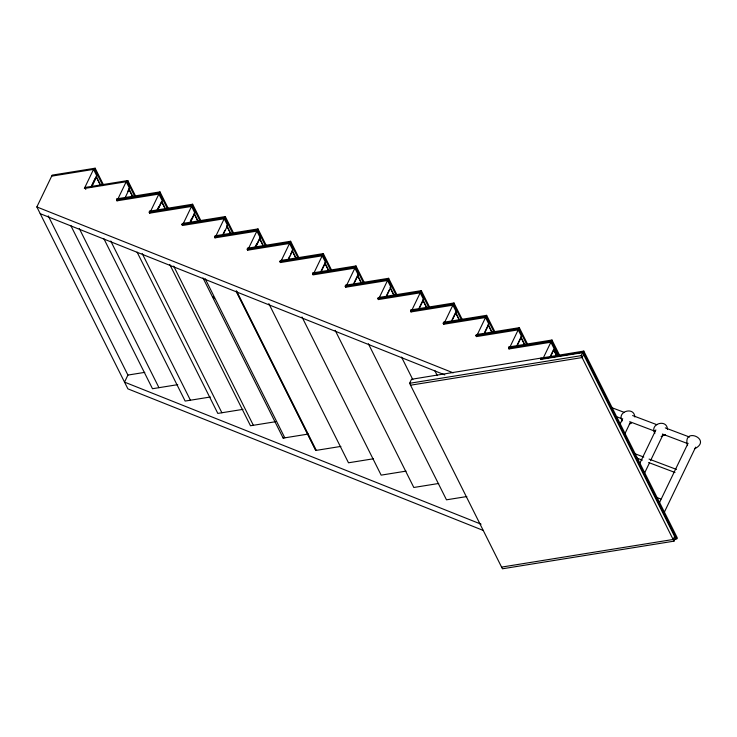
<?xml version="1.0" encoding="UTF-8"?>
<svg xmlns="http://www.w3.org/2000/svg" width="737" height="737" viewBox="0 0 737 737"><rect width="100%" height="100%" fill="white"/><g stroke="black" fill="none" stroke-linecap="round" stroke-linejoin="round"><path stroke-width="1.11" d="M483.389 530.493L127.897 388.85L36.85 206.94L52.161 175.139L95.147 168.211L103.346 184.609M94.014 168.395L84.35 188.479L127.335 181.551L127.814 180.556L84.829 187.484L85.787 189.409M102.894 185.65L94.668 169.206L95.147 168.211M91.793 185.291L95.184 178.262M91.71 186.148L96.188 176.852L100.306 185.088M91.581 187.18L96.906 176.125L93.535 169.39M150.643 211.169L158.87 194.08L117.017 200.823L116.51 199.81L116.99 198.815L159.975 191.896L168.174 208.285M117.017 200.823L126.681 180.74M127.86 191.261L128.855 189.197L132.467 196.401M125.216 197.516L129.574 188.469L126.202 181.735M183.31 223.504L191.537 206.424L149.685 213.168L149.178 212.155L149.657 211.16L192.643 204.232L200.842 220.63M149.685 213.168L150.164 212.173L149.657 211.16M167.723 209.326L159.496 192.882L159.975 191.896M157.128 209.981L158.584 206.968M157.543 209.805L161.523 201.542L165.134 208.746M157.405 210.865L162.241 200.814L158.363 193.066M215.978 235.849L224.205 218.769L182.352 225.504L181.846 224.499L182.325 223.504L225.31 216.577L233.509 232.975M199.874 220.649L192.164 205.227L192.643 204.232M190.284 221.321L191.731 218.309M191.205 220.077L194.19 213.887L197.792 221.091M190.072 223.21L194.909 213.159L191.03 205.411M48.237 215.886L127.916 375.078L124.525 382.116L481.086 524.182M281.313 260.539L289.54 243.459L247.687 250.193L256.872 231.114L215.02 237.848L214.513 236.844L214.992 235.849L257.978 228.921L266.177 245.32M215.02 237.848L215.499 236.853M232.542 232.984L224.831 217.572L225.31 216.577M222.878 234.495L224.868 230.359M223.219 234.55L227.576 225.504L223.698 217.756M247.687 250.193L247.181 249.189L247.66 248.194L290.645 241.266L298.844 257.664M265.209 245.329L257.499 229.916L257.978 228.921M255.131 247.015L256.587 244.002M255.546 246.84L259.525 238.576L263.127 245.78M255.886 246.895L260.244 237.848L256.365 230.101M313.98 272.883L322.207 255.803L280.355 262.538L279.848 261.524L280.327 260.539L323.313 253.611L331.512 270.009M280.355 262.538L280.834 261.543M298.393 258.705L290.166 242.261L290.645 241.266M288.711 258.143L289.705 256.08M290.7 254.016L292.193 250.912L295.795 258.116M288.075 260.244L292.911 250.193L289.033 242.445M346.648 285.228L354.875 268.139L313.022 274.883L312.516 273.869L312.995 272.874L355.98 265.956L364.179 282.345M330.545 270.018L322.834 254.606L323.313 253.611M320.881 271.52L324.363 264.297M320.742 272.589L325.579 262.538L321.7 254.79M411.983 309.918L420.201 292.829L378.357 299.572L387.533 280.484L345.69 287.227L345.183 286.214L345.662 285.219L388.648 278.3L396.847 294.689M345.69 287.227L346.16 286.232L345.662 285.219M363.212 282.363L355.501 266.951L355.98 265.956M354.046 282.833L357.528 275.601L361.646 283.837M353.889 283.929L358.246 274.883L354.368 267.135M308.259 434.056L283.155 438.1L283.524 437.317M378.357 299.572L377.851 298.559L378.33 297.564L421.315 290.645L430.03 308.057M395.88 294.708L388.169 279.295L388.648 278.3M386.713 295.178L389.2 290.01M386.557 296.265L390.914 287.227L387.036 279.48M340.89 446.41L315.823 450.445L236.245 291.041M444.651 322.262L452.868 305.173L411.025 311.917L410.518 310.903L410.997 309.909L453.983 302.99L462.182 319.379M411.025 311.917L411.495 310.922L410.997 309.909M429.063 308.084L420.836 291.64L421.315 290.645M418.883 308.554L422.365 301.322M418.736 309.623L423.582 299.572L419.703 291.824M582.387 352.231L675.433 538.139L673.986 541.161L502.431 568.789L409.588 383.295L411.513 379.288L583.805 351.088L677.275 537.835L676.796 538.83L674.548 539.198M477.318 334.607L485.536 317.518L443.683 324.262L443.186 323.248L443.665 322.253L486.641 315.335L494.849 331.724M443.683 324.262L444.162 323.267L443.665 322.253M461.215 319.397L453.504 303.985L453.983 302.99M452.048 319.867L455.53 312.635L459.133 319.84M451.403 321.958L456.249 311.908L452.371 304.16M543.132 358.283L550.871 342.208L509.018 348.951L518.203 329.863L476.351 336.606L475.853 335.593L476.323 334.598L519.309 327.679L527.517 344.068M493.882 331.742L486.171 316.33L486.641 315.335M484.716 332.212L488.198 324.98L492.316 333.216M484.559 333.299L488.907 324.252L485.038 316.505M509.018 348.951L508.521 347.938L508.991 346.943L551.976 340.024L559.669 355.391M526.531 344.041L518.839 328.665L519.309 327.679M516.886 345.589L520.368 338.357M517.227 345.644L521.575 336.597L517.706 328.849M673.986 541.161L581.143 355.667L582.589 352.655L540.737 359.398L541.013 357.979M540.737 359.398L541.216 358.403M558.701 355.4L551.506 341.01L551.976 340.024M550.051 356.901L553.533 349.67L556.619 355.842M550.373 356.984L554.242 348.942M676.796 538.83L583.326 352.083L583.805 351.088M620.222 423.784L622.71 418.607M624.838 433.844L630.319 422.448M639.928 463.057L655.875 429.911M644.543 473.117L649.527 462.762M650.522 460.689L662.987 434.793M659.633 502.339L688.045 443.296M664.249 512.39L695.654 447.138M665.428 434.655L661.135 436.461M631.526 423.167L629.306 424.097M694.641 448.787C712.992 439.492 681.891 426.06 687.566 445.636M51.682 176.134L94.668 169.206M116.51 199.81L159.496 192.882M149.178 212.155L192.164 205.227M181.846 224.499L224.831 217.572M214.513 236.844L257.499 229.916M247.181 249.189L290.166 242.261M279.848 261.524L322.834 254.606M312.516 273.869L355.501 266.951M345.183 286.214L388.169 279.295M377.851 298.559L420.836 291.64M410.518 310.903L453.504 303.985M443.186 323.248L486.171 316.33M127.916 375.078L144.793 372.36M475.853 335.593L518.839 328.665M177.746 384.659L152.485 388.721L70.743 225.43M508.521 347.938L551.506 341.01M210.377 397.003L185.153 401.066L103.926 238.797M540.534 358.974L583.326 352.083M242.998 409.357L217.82 413.411L137.11 252.165M584.487 354.396L583.538 354.552L582.092 357.565L410.537 385.193M409.588 383.295L581.143 355.667M275.629 421.702L250.488 425.756L169.777 264.509M373.373 458.783L348.49 462.79L268.812 303.598M406.041 471.127L381.149 475.135L301.986 316.965M438.708 483.472L413.816 487.479L335.169 330.342M466.853 496.545L446.484 499.815L368.353 343.709M675.534 536.306L674.595 536.462L673.139 539.475L501.584 567.103M675.433 538.139L676.382 537.992M611.563 407.579L624.211 412.361M632.641 415.548L656.879 424.705M665.308 427.893L689.546 437.05M616.003 416.506L621.273 418.496M629.702 421.684L654.99 431.237M662.37 434.029L687.658 443.582M635.368 453.891L643.797 457.069M649.067 459.068L676.465 469.414M637.054 458.147L642.323 460.137M648.643 462.532L674.991 472.481M656.731 497.466L660.951 499.06M36.85 206.94L453.191 372.839M40.222 213.684L444.816 374.893M654.898 433.292C649.039 424.061 666.856 418.321 667.482 429.33M622.231 420.947C616.372 411.716 634.188 405.976 634.815 416.985M550.373 341.194L557.329 355.105M554.003 350.093L556.573 355.225M520.819 336.726L524.937 344.934M520.866 337.325L524.468 344.529M508.991 346.943L509.497 347.956M488.152 324.381L492.27 332.59M455.484 312.037L459.602 320.254M422.826 299.692L426.935 307.909M422.863 300.291L426.465 307.495M434.71 370.453L437.281 375.584M390.159 287.347L394.267 295.565M390.195 287.946L393.798 295.15M378.33 297.564L378.827 298.577M401.536 357.086L412.84 379.675M357.491 275.002L361.6 283.22M324.824 262.658L328.932 270.875M324.86 263.256L328.462 270.461M312.995 272.874L313.492 273.888M292.156 250.313L296.265 258.53M259.488 237.968L263.597 246.186M247.66 248.194L248.166 249.198M226.821 225.623L230.93 233.841M226.858 226.231L230.976 234.458M236.605 291.179L316.284 450.371M236.144 291.253L315.823 450.445M194.153 213.279L198.262 221.496M205.135 278.641L284.814 437.833M213.104 296.615L214.126 298.669M202.961 277.886L283.155 438.1M161.993 201.966L165.595 209.151M173.674 266.103L253.353 425.295M127.814 180.556L135.507 195.931M127.335 181.551L134.53 195.941M128.818 188.598L132.927 196.807M116.99 198.815L117.496 199.828M142.204 253.565L221.883 412.757M96.151 176.254L100.776 185.494M110.743 241.027L190.422 400.219M79.274 228.488L158.952 387.68"/></g></svg>
